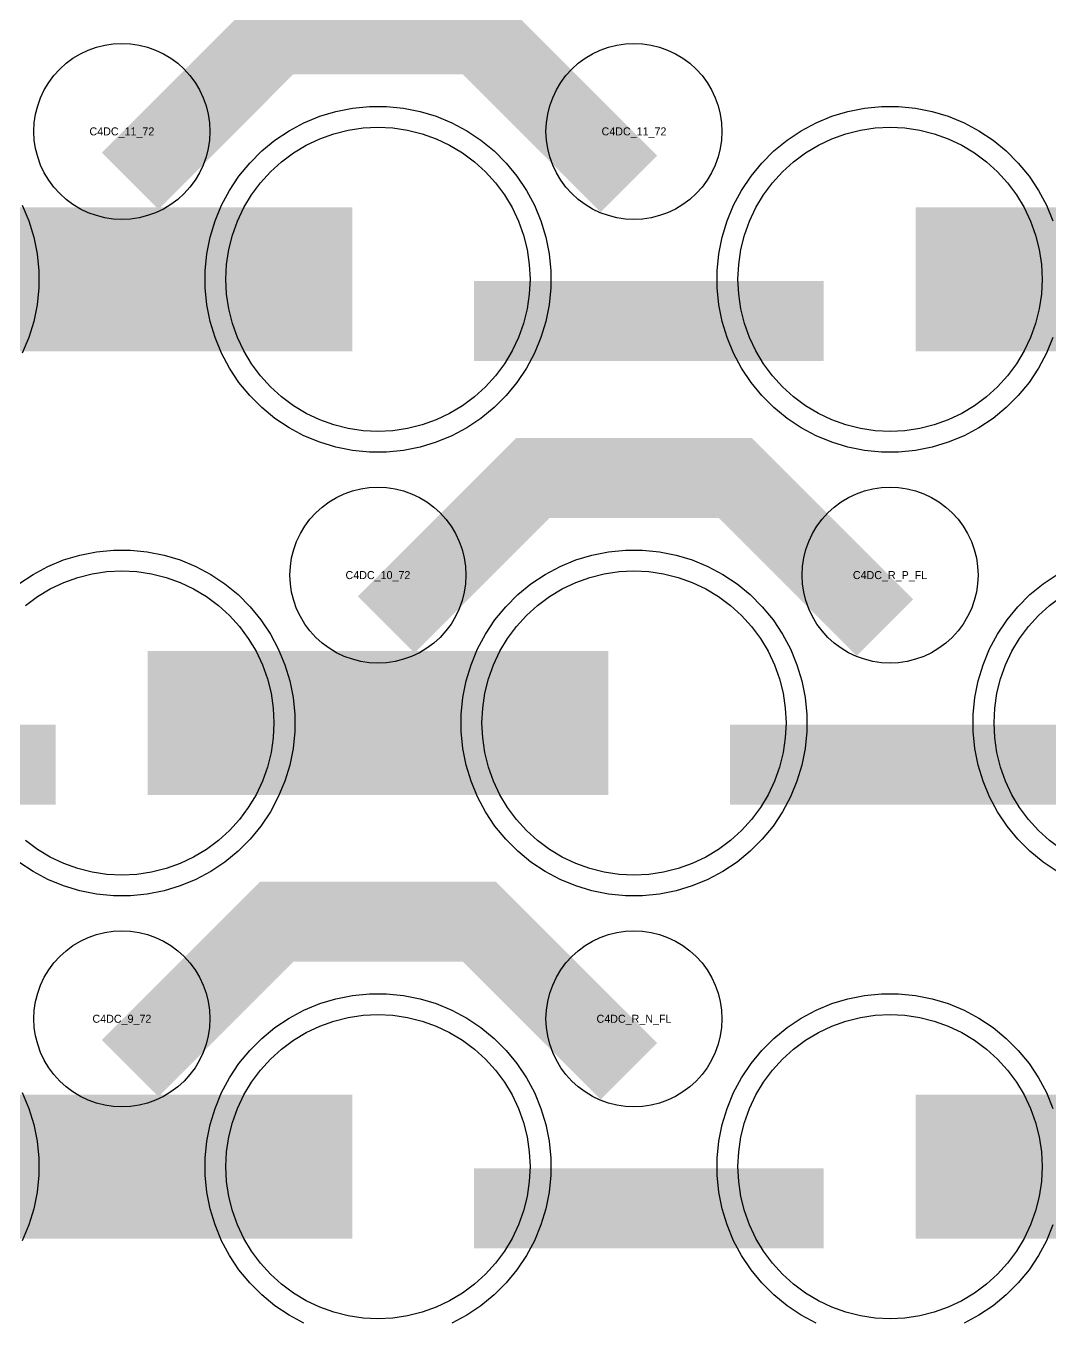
# Model space of a CAD drawing. Extents: x -11880 to 11880, y -14992 to 14992.
# Drawn here: x 11010 to 11330, y -13641 to -13236.2 of the extents above; entities that cross this region are included whole.
import ezdxf
from ezdxf.enums import TextEntityAlignment as Align

# ---------------------------------------------------------------- set-up
doc = ezdxf.new("R2010")
doc.units = 0
doc.header["$MEASUREMENT"] = 0
for name, color, linetype in [('GDS_775_DT_237', 138, 'CONTINUOUS'), ('RDL1_FS', 34, 'CONTINUOUS'), ('RDL_BS', 160, 'CONTINUOUS')]:
    doc.layers.add(name, color=color, linetype=linetype)

msp = doc.modelspace()

# ---------------------------------------------------------------- linework, layer by layer
at = {"layer": 'RDL1_FS', "color": 241, "true_color": 0xf7abae}
for points in [[(11120, -13362.869), (11115.343, -13362.64), (11110.732, -13361.956), (11106.209, -13360.824), (11101.819, -13359.252), (11097.605, -13357.26), (11093.605, -13354.862), (11089.86, -13352.084), (11086.406, -13348.954), (11083.276, -13345.5), (11080.498, -13341.755), (11078.1, -13337.755), (11076.108, -13333.541), (11074.536, -13329.151), (11073.404, -13324.628), (11072.72, -13320.017), (11072.491, -13315.36), (11072.72, -13310.703), (11073.404, -13306.092), (11074.536, -13301.569), (11076.108, -13297.179), (11078.1, -13292.965), (11080.498, -13288.965), (11083.276, -13285.22), (11086.406, -13281.766), (11089.86, -13278.636), (11093.605, -13275.858), (11097.605, -13273.46), (11101.819, -13271.468), (11106.209, -13269.896), (11110.732, -13268.764), (11115.343, -13268.08), (11120, -13267.851), (11124.657, -13268.08), (11129.268, -13268.764), (11133.791, -13269.896), (11138.181, -13271.468), (11142.395, -13273.46), (11146.395, -13275.858), (11150.14, -13278.636), (11153.594, -13281.766), (11156.724, -13285.22), (11159.502, -13288.965), (11161.9, -13292.965), (11163.892, -13297.179), (11165.464, -13301.569), (11166.596, -13306.092), (11167.28, -13310.703), (11167.509, -13315.36), (11167.28, -13320.017), (11166.596, -13324.628), (11165.464, -13329.151), (11163.892, -13333.541), (11161.9, -13337.755), (11159.502, -13341.755), (11156.724, -13345.5), (11153.594, -13348.954), (11150.14, -13352.084), (11146.395, -13354.862), (11142.395, -13357.26), (11138.181, -13359.252), (11133.791, -13360.824), (11129.268, -13361.956), (11124.657, -13362.64)], [(11280, -13362.869), (11275.343, -13362.64), (11270.732, -13361.956), (11266.209, -13360.824), (11261.819, -13359.252), (11257.605, -13357.26), (11253.605, -13354.862), (11249.86, -13352.084), (11246.406, -13348.954), (11243.276, -13345.5), (11240.498, -13341.755), (11238.1, -13337.755), (11236.108, -13333.541), (11234.536, -13329.151), (11233.404, -13324.628), (11232.72, -13320.017), (11232.491, -13315.36), (11232.72, -13310.703), (11233.404, -13306.092), (11234.536, -13301.569), (11236.108, -13297.179), (11238.1, -13292.965), (11240.498, -13288.965), (11243.276, -13285.22), (11246.406, -13281.766), (11249.86, -13278.636), (11253.605, -13275.858), (11257.605, -13273.46), (11261.819, -13271.468), (11266.209, -13269.896), (11270.732, -13268.764), (11275.343, -13268.08), (11280, -13267.851), (11284.657, -13268.08), (11289.268, -13268.764), (11293.791, -13269.896), (11298.181, -13271.468), (11302.395, -13273.46), (11306.395, -13275.858), (11310.14, -13278.636), (11313.594, -13281.766), (11316.724, -13285.22), (11319.502, -13288.965), (11321.9, -13292.965), (11323.892, -13297.179), (11325.464, -13301.569), (11326.596, -13306.092), (11327.28, -13310.703), (11327.509, -13315.36), (11327.28, -13320.017), (11326.596, -13324.628), (11325.464, -13329.151), (11323.892, -13333.541), (11321.9, -13337.755), (11319.502, -13341.755), (11316.724, -13345.5), (11313.594, -13348.954), (11310.14, -13352.084), (11306.395, -13354.862), (11302.395, -13357.26), (11298.181, -13359.252), (11293.791, -13360.824), (11289.268, -13361.956), (11284.657, -13362.64)], [(11200, -13501.434), (11195.343, -13501.205), (11190.732, -13500.521), (11186.209, -13499.389), (11181.819, -13497.817), (11177.605, -13495.825), (11173.605, -13493.427), (11169.86, -13490.649), (11166.406, -13487.519), (11163.276, -13484.065), (11160.498, -13480.32), (11158.1, -13476.32), (11156.108, -13472.106), (11154.536, -13467.716), (11153.404, -13463.193), (11152.72, -13458.582), (11152.491, -13453.925), (11152.72, -13449.268), (11153.404, -13444.657), (11154.536, -13440.134), (11156.108, -13435.744), (11158.1, -13431.53), (11160.498, -13427.53), (11163.276, -13423.785), (11166.406, -13420.331), (11169.86, -13417.201), (11173.605, -13414.423), (11177.605, -13412.025), (11181.819, -13410.033), (11186.209, -13408.461), (11190.732, -13407.329), (11195.343, -13406.645), (11200, -13406.416), (11204.657, -13406.645), (11209.268, -13407.329), (11213.791, -13408.461), (11218.181, -13410.033), (11222.395, -13412.025), (11226.395, -13414.423), (11230.14, -13417.201), (11233.594, -13420.331), (11236.724, -13423.785), (11239.502, -13427.53), (11241.9, -13431.53), (11243.892, -13435.744), (11245.464, -13440.134), (11246.596, -13444.657), (11247.28, -13449.268), (11247.509, -13453.925), (11247.28, -13458.582), (11246.596, -13463.193), (11245.464, -13467.716), (11243.892, -13472.106), (11241.9, -13476.32), (11239.502, -13480.32), (11236.724, -13484.065), (11233.594, -13487.519), (11230.14, -13490.649), (11226.395, -13493.427), (11222.395, -13495.825), (11218.181, -13497.817), (11213.791, -13499.389), (11209.268, -13500.521), (11204.657, -13501.205)]]:
    msp.add_lwpolyline(points, close=True, dxfattribs=at)
for points in [[(10968.002, -13315.36, 45, 45, 0), (11040.002, -13315.36, 45, 45, 0)], [(11040.002, -13315.36, 45, 45, 0), (11112.002, -13315.36, 45, 45, 0)], [(11288.002, -13315.36, 45, 45, 0), (11360.002, -13315.36, 45, 45, 0)], [(11048.002, -13453.925, 45, 45, 0), (11120.002, -13453.925, 45, 45, 0)], [(11120.002, -13453.925, 45, 45, 0), (11192.002, -13453.925, 45, 45, 0)]]:
    msp.add_lwpolyline(points, format="xyseb", dxfattribs=at)
for points in [[(11009.86, -13417.201), (11013.605, -13414.423), (11017.605, -13412.025), (11021.819, -13410.033), (11026.209, -13408.461), (11030.732, -13407.329), (11035.343, -13406.645), (11040, -13406.416), (11044.657, -13406.645), (11049.268, -13407.329), (11053.791, -13408.461), (11058.181, -13410.033), (11062.395, -13412.025), (11066.395, -13414.423), (11070.14, -13417.201), (11073.594, -13420.331), (11076.724, -13423.785), (11079.502, -13427.53), (11081.9, -13431.53), (11083.892, -13435.744), (11085.464, -13440.134), (11086.596, -13444.657), (11087.28, -13449.268), (11087.509, -13453.925), (11087.28, -13458.582), (11086.596, -13463.193), (11085.464, -13467.716), (11083.892, -13472.106), (11081.9, -13476.32), (11079.502, -13480.32), (11076.724, -13484.065), (11073.594, -13487.519), (11070.14, -13490.649), (11066.395, -13493.427), (11062.395, -13495.825), (11058.181, -13497.817), (11053.791, -13499.389), (11049.268, -13500.521), (11044.657, -13501.205), (11040, -13501.434), (11035.343, -13501.205), (11030.732, -13500.521), (11026.209, -13499.389), (11021.819, -13497.817), (11017.605, -13495.825), (11013.605, -13493.427), (11009.86, -13490.649)], [(11333.605, -13493.427), (11329.86, -13490.649), (11326.406, -13487.519), (11323.276, -13484.065), (11320.498, -13480.32), (11318.1, -13476.32), (11316.108, -13472.106), (11314.536, -13467.716), (11313.404, -13463.193), (11312.72, -13458.582), (11312.491, -13453.925), (11312.72, -13449.268), (11313.404, -13444.657), (11314.536, -13440.134), (11316.108, -13435.744), (11318.1, -13431.53), (11320.498, -13427.53), (11323.276, -13423.785), (11326.406, -13420.331), (11329.86, -13417.201), (11333.605, -13414.423)]]:
    msp.add_lwpolyline(points, dxfattribs=at)
at = {"layer": 'RDL1_FS'}
for points in [[(11120, -13639.994), (11115.343, -13639.765), (11110.732, -13639.081), (11106.209, -13637.949), (11101.819, -13636.377), (11097.605, -13634.385), (11093.605, -13631.987), (11089.86, -13629.209), (11086.406, -13626.079), (11083.276, -13622.625), (11080.498, -13618.88), (11078.1, -13614.88), (11076.108, -13610.666), (11074.536, -13606.276), (11073.404, -13601.753), (11072.72, -13597.142), (11072.491, -13592.485), (11072.72, -13587.828), (11073.404, -13583.217), (11074.536, -13578.694), (11076.108, -13574.304), (11078.1, -13570.09), (11080.498, -13566.09), (11083.276, -13562.345), (11086.406, -13558.891), (11089.86, -13555.761), (11093.605, -13552.983), (11097.605, -13550.585), (11101.819, -13548.593), (11106.209, -13547.021), (11110.732, -13545.889), (11115.343, -13545.205), (11120, -13544.976), (11124.657, -13545.205), (11129.268, -13545.889), (11133.791, -13547.021), (11138.181, -13548.593), (11142.395, -13550.585), (11146.395, -13552.983), (11150.14, -13555.761), (11153.594, -13558.891), (11156.724, -13562.345), (11159.502, -13566.09), (11161.9, -13570.09), (11163.892, -13574.304), (11165.464, -13578.694), (11166.596, -13583.217), (11167.28, -13587.828), (11167.509, -13592.485), (11167.28, -13597.142), (11166.596, -13601.753), (11165.464, -13606.276), (11163.892, -13610.666), (11161.9, -13614.88), (11159.502, -13618.88), (11156.724, -13622.625), (11153.594, -13626.079), (11150.14, -13629.209), (11146.395, -13631.987), (11142.395, -13634.385), (11138.181, -13636.377), (11133.791, -13637.949), (11129.268, -13639.081), (11124.657, -13639.765)], [(11280, -13639.994), (11275.343, -13639.765), (11270.732, -13639.081), (11266.209, -13637.949), (11261.819, -13636.377), (11257.605, -13634.385), (11253.605, -13631.987), (11249.86, -13629.209), (11246.406, -13626.079), (11243.276, -13622.625), (11240.498, -13618.88), (11238.1, -13614.88), (11236.108, -13610.666), (11234.536, -13606.276), (11233.404, -13601.753), (11232.72, -13597.142), (11232.491, -13592.485), (11232.72, -13587.828), (11233.404, -13583.217), (11234.536, -13578.694), (11236.108, -13574.304), (11238.1, -13570.09), (11240.498, -13566.09), (11243.276, -13562.345), (11246.406, -13558.891), (11249.86, -13555.761), (11253.605, -13552.983), (11257.605, -13550.585), (11261.819, -13548.593), (11266.209, -13547.021), (11270.732, -13545.889), (11275.343, -13545.205), (11280, -13544.976), (11284.657, -13545.205), (11289.268, -13545.889), (11293.791, -13547.021), (11298.181, -13548.593), (11302.395, -13550.585), (11306.395, -13552.983), (11310.14, -13555.761), (11313.594, -13558.891), (11316.724, -13562.345), (11319.502, -13566.09), (11321.9, -13570.09), (11323.892, -13574.304), (11325.464, -13578.694), (11326.596, -13583.217), (11327.28, -13587.828), (11327.509, -13592.485), (11327.28, -13597.142), (11326.596, -13601.753), (11325.464, -13606.276), (11323.892, -13610.666), (11321.9, -13614.88), (11319.502, -13618.88), (11316.724, -13622.625), (11313.594, -13626.079), (11310.14, -13629.209), (11306.395, -13631.987), (11302.395, -13634.385), (11298.181, -13636.377), (11293.791, -13637.949), (11289.268, -13639.081), (11284.657, -13639.765)]]:
    msp.add_lwpolyline(points, close=True, dxfattribs=at)
for points in [[(10968.002, -13592.485, 45, 45, 0), (11040.002, -13592.485, 45, 45, 0)], [(11040.002, -13592.485, 45, 45, 0), (11112.002, -13592.485, 45, 45, 0)], [(11288.002, -13592.485, 45, 45, 0), (11360.002, -13592.485, 45, 45, 0)]]:
    msp.add_lwpolyline(points, format="xyseb", dxfattribs=at)
at = {"layer": 'RDL_BS'}
for points in [[(11042.562, -13284.674, 25, 25, 0), (11088.377, -13238.859, 25, 25, 0), (11121.93, -13238.859, 25, 25, 0)], [(11198.401, -13285.573, 25, 25, 0), (11151.687, -13238.859, 25, 25, 0), (11121.929, -13238.859, 25, 25, 0)], [(11122.562, -13423.239, 25, 25, 0), (11168.377, -13377.424, 25, 25, 0), (11201.93, -13377.424, 25, 25, 0)], [(11278.401, -13424.138, 25, 25, 0), (11231.687, -13377.424, 25, 25, 0), (11201.929, -13377.424, 25, 25, 0)], [(11042.562, -13561.799, 25, 25, 0), (11088.377, -13515.984, 25, 25, 0), (11121.93, -13515.984, 25, 25, 0)], [(11198.401, -13562.698, 25, 25, 0), (11151.687, -13515.984, 25, 25, 0), (11121.929, -13515.984, 25, 25, 0)], [(11150.016, -13605.498, 25, 25, 0), (11259.281, -13605.498, 25, 25, 0)]]:
    msp.add_lwpolyline(points, format="xyseb", dxfattribs=at)
for points in [[(11040, -13296.666), (11037.307, -13296.534), (11034.635, -13296.138), (11032.016, -13295.481), (11029.481, -13294.574), (11027.044, -13293.422), (11024.72, -13292.029), (11022.557, -13290.426), (11020.558, -13288.614), (11018.746, -13286.615), (11017.143, -13284.452), (11015.75, -13282.128), (11014.598, -13279.691), (11013.691, -13277.156), (11013.034, -13274.537), (11012.638, -13271.865), (11012.506, -13269.172), (11012.638, -13266.479), (11013.034, -13263.807), (11013.691, -13261.188), (11014.598, -13258.653), (11015.75, -13256.216), (11017.143, -13253.892), (11018.746, -13251.729), (11020.558, -13249.73), (11022.557, -13247.918), (11024.72, -13246.315), (11027.044, -13244.922), (11029.481, -13243.77), (11032.016, -13242.863), (11034.635, -13242.206), (11037.307, -13241.81), (11040, -13241.678), (11042.693, -13241.81), (11045.365, -13242.206), (11047.984, -13242.863), (11050.519, -13243.77), (11052.956, -13244.922), (11055.28, -13246.315), (11057.443, -13247.918), (11059.442, -13249.73), (11061.254, -13251.729), (11062.857, -13253.892), (11064.25, -13256.216), (11065.402, -13258.653), (11066.309, -13261.188), (11066.966, -13263.807), (11067.362, -13266.479), (11067.494, -13269.172), (11067.362, -13271.865), (11066.966, -13274.537), (11066.309, -13277.156), (11065.402, -13279.691), (11064.25, -13282.128), (11062.857, -13284.452), (11061.254, -13286.615), (11059.442, -13288.614), (11057.443, -13290.426), (11055.28, -13292.029), (11052.956, -13293.422), (11050.519, -13294.574), (11047.984, -13295.481), (11045.365, -13296.138), (11042.693, -13296.534)], [(11200, -13296.666), (11197.307, -13296.534), (11194.635, -13296.138), (11192.016, -13295.481), (11189.481, -13294.574), (11187.044, -13293.422), (11184.72, -13292.029), (11182.557, -13290.426), (11180.558, -13288.614), (11178.746, -13286.615), (11177.143, -13284.452), (11175.75, -13282.128), (11174.598, -13279.691), (11173.691, -13277.156), (11173.034, -13274.537), (11172.638, -13271.865), (11172.506, -13269.172), (11172.638, -13266.479), (11173.034, -13263.807), (11173.691, -13261.188), (11174.598, -13258.653), (11175.75, -13256.216), (11177.143, -13253.892), (11178.746, -13251.729), (11180.558, -13249.73), (11182.557, -13247.918), (11184.72, -13246.315), (11187.044, -13244.922), (11189.481, -13243.77), (11192.016, -13242.863), (11194.635, -13242.206), (11197.307, -13241.81), (11200, -13241.678), (11202.693, -13241.81), (11205.365, -13242.206), (11207.984, -13242.863), (11210.519, -13243.77), (11212.956, -13244.922), (11215.28, -13246.315), (11217.443, -13247.918), (11219.442, -13249.73), (11221.254, -13251.729), (11222.857, -13253.892), (11224.25, -13256.216), (11225.402, -13258.653), (11226.309, -13261.188), (11226.966, -13263.807), (11227.362, -13266.479), (11227.494, -13269.172), (11227.362, -13271.865), (11226.966, -13274.537), (11226.309, -13277.156), (11225.402, -13279.691), (11224.25, -13282.128), (11222.857, -13284.452), (11221.254, -13286.615), (11219.442, -13288.614), (11217.443, -13290.426), (11215.28, -13292.029), (11212.956, -13293.422), (11210.519, -13294.574), (11207.984, -13295.481), (11205.365, -13296.138), (11202.693, -13296.534)], [(11120, -13435.231), (11117.307, -13435.099), (11114.635, -13434.703), (11112.016, -13434.046), (11109.481, -13433.139), (11107.044, -13431.987), (11104.72, -13430.594), (11102.557, -13428.991), (11100.558, -13427.179), (11098.746, -13425.18), (11097.143, -13423.017), (11095.75, -13420.693), (11094.598, -13418.256), (11093.691, -13415.721), (11093.034, -13413.102), (11092.638, -13410.43), (11092.506, -13407.737), (11092.638, -13405.044), (11093.034, -13402.372), (11093.691, -13399.753), (11094.598, -13397.218), (11095.75, -13394.781), (11097.143, -13392.457), (11098.746, -13390.294), (11100.558, -13388.295), (11102.557, -13386.483), (11104.72, -13384.88), (11107.044, -13383.487), (11109.481, -13382.335), (11112.016, -13381.428), (11114.635, -13380.771), (11117.307, -13380.375), (11120, -13380.243), (11122.693, -13380.375), (11125.365, -13380.771), (11127.984, -13381.428), (11130.519, -13382.335), (11132.956, -13383.487), (11135.28, -13384.88), (11137.443, -13386.483), (11139.442, -13388.295), (11141.254, -13390.294), (11142.857, -13392.457), (11144.25, -13394.781), (11145.402, -13397.218), (11146.309, -13399.753), (11146.966, -13402.372), (11147.362, -13405.044), (11147.494, -13407.737), (11147.362, -13410.43), (11146.966, -13413.102), (11146.309, -13415.721), (11145.402, -13418.256), (11144.25, -13420.693), (11142.857, -13423.017), (11141.254, -13425.18), (11139.442, -13427.179), (11137.443, -13428.991), (11135.28, -13430.594), (11132.956, -13431.987), (11130.519, -13433.139), (11127.984, -13434.046), (11125.365, -13434.703), (11122.693, -13435.099)], [(11280, -13435.231), (11277.307, -13435.099), (11274.635, -13434.703), (11272.016, -13434.046), (11269.481, -13433.139), (11267.044, -13431.987), (11264.72, -13430.594), (11262.557, -13428.991), (11260.558, -13427.179), (11258.746, -13425.18), (11257.143, -13423.017), (11255.75, -13420.693), (11254.598, -13418.256), (11253.691, -13415.721), (11253.034, -13413.102), (11252.638, -13410.43), (11252.506, -13407.737), (11252.638, -13405.044), (11253.034, -13402.372), (11253.691, -13399.753), (11254.598, -13397.218), (11255.75, -13394.781), (11257.143, -13392.457), (11258.746, -13390.294), (11260.558, -13388.295), (11262.557, -13386.483), (11264.72, -13384.88), (11267.044, -13383.487), (11269.481, -13382.335), (11272.016, -13381.428), (11274.635, -13380.771), (11277.307, -13380.375), (11280, -13380.243), (11282.693, -13380.375), (11285.365, -13380.771), (11287.984, -13381.428), (11290.519, -13382.335), (11292.956, -13383.487), (11295.28, -13384.88), (11297.443, -13386.483), (11299.442, -13388.295), (11301.254, -13390.294), (11302.857, -13392.457), (11304.25, -13394.781), (11305.402, -13397.218), (11306.309, -13399.753), (11306.966, -13402.372), (11307.362, -13405.044), (11307.494, -13407.737), (11307.362, -13410.43), (11306.966, -13413.102), (11306.309, -13415.721), (11305.402, -13418.256), (11304.25, -13420.693), (11302.857, -13423.017), (11301.254, -13425.18), (11299.442, -13427.179), (11297.443, -13428.991), (11295.28, -13430.594), (11292.956, -13431.987), (11290.519, -13433.139), (11287.984, -13434.046), (11285.365, -13434.703), (11282.693, -13435.099)], [(11040, -13573.791), (11037.307, -13573.659), (11034.635, -13573.263), (11032.016, -13572.606), (11029.481, -13571.699), (11027.044, -13570.547), (11024.72, -13569.154), (11022.557, -13567.551), (11020.558, -13565.739), (11018.746, -13563.74), (11017.143, -13561.577), (11015.75, -13559.253), (11014.598, -13556.816), (11013.691, -13554.281), (11013.034, -13551.662), (11012.638, -13548.99), (11012.506, -13546.297), (11012.638, -13543.604), (11013.034, -13540.932), (11013.691, -13538.313), (11014.598, -13535.778), (11015.75, -13533.341), (11017.143, -13531.017), (11018.746, -13528.854), (11020.558, -13526.855), (11022.557, -13525.043), (11024.72, -13523.44), (11027.044, -13522.047), (11029.481, -13520.895), (11032.016, -13519.988), (11034.635, -13519.331), (11037.307, -13518.935), (11040, -13518.803), (11042.693, -13518.935), (11045.365, -13519.331), (11047.984, -13519.988), (11050.519, -13520.895), (11052.956, -13522.047), (11055.28, -13523.44), (11057.443, -13525.043), (11059.442, -13526.855), (11061.254, -13528.854), (11062.857, -13531.017), (11064.25, -13533.341), (11065.402, -13535.778), (11066.309, -13538.313), (11066.966, -13540.932), (11067.362, -13543.604), (11067.494, -13546.297), (11067.362, -13548.99), (11066.966, -13551.662), (11066.309, -13554.281), (11065.402, -13556.816), (11064.25, -13559.253), (11062.857, -13561.577), (11061.254, -13563.74), (11059.442, -13565.739), (11057.443, -13567.551), (11055.28, -13569.154), (11052.956, -13570.547), (11050.519, -13571.699), (11047.984, -13572.606), (11045.365, -13573.263), (11042.693, -13573.659)], [(11200, -13573.791), (11197.307, -13573.659), (11194.635, -13573.263), (11192.016, -13572.606), (11189.481, -13571.699), (11187.044, -13570.547), (11184.72, -13569.154), (11182.557, -13567.551), (11180.558, -13565.739), (11178.746, -13563.74), (11177.143, -13561.577), (11175.75, -13559.253), (11174.598, -13556.816), (11173.691, -13554.281), (11173.034, -13551.662), (11172.638, -13548.99), (11172.506, -13546.297), (11172.638, -13543.604), (11173.034, -13540.932), (11173.691, -13538.313), (11174.598, -13535.778), (11175.75, -13533.341), (11177.143, -13531.017), (11178.746, -13528.854), (11180.558, -13526.855), (11182.557, -13525.043), (11184.72, -13523.44), (11187.044, -13522.047), (11189.481, -13520.895), (11192.016, -13519.988), (11194.635, -13519.331), (11197.307, -13518.935), (11200, -13518.803), (11202.693, -13518.935), (11205.365, -13519.331), (11207.984, -13519.988), (11210.519, -13520.895), (11212.956, -13522.047), (11215.28, -13523.44), (11217.443, -13525.043), (11219.442, -13526.855), (11221.254, -13528.854), (11222.857, -13531.017), (11224.25, -13533.341), (11225.402, -13535.778), (11226.309, -13538.313), (11226.966, -13540.932), (11227.362, -13543.604), (11227.494, -13546.297), (11227.362, -13548.99), (11226.966, -13551.662), (11226.309, -13554.281), (11225.402, -13556.816), (11224.25, -13559.253), (11222.857, -13561.577), (11221.254, -13563.74), (11219.442, -13565.739), (11217.443, -13567.551), (11215.28, -13569.154), (11212.956, -13570.547), (11210.519, -13571.699), (11207.984, -13572.606), (11205.365, -13573.263), (11202.693, -13573.659)]]:
    msp.add_lwpolyline(points, close=True, dxfattribs=at)
at = {"layer": 'RDL_BS', "color": 241, "true_color": 0xf7abae}
for points in [[(11117.356, -13369.36), (11112.062, -13368.843), (11106.835, -13367.797), (11101.795, -13366.266), (11096.885, -13364.235), (11092.223, -13361.743), (11087.809, -13358.796), (11083.708, -13355.434), (11079.926, -13351.652), (11076.564, -13347.551), (11073.617, -13343.137), (11071.125, -13338.475), (11069.094, -13333.565), (11067.563, -13328.525), (11066.517, -13323.298), (11066, -13318.004), (11066, -13312.716), (11066.517, -13307.422), (11067.563, -13302.195), (11069.094, -13297.155), (11071.125, -13292.245), (11073.617, -13287.583), (11076.564, -13283.169), (11079.926, -13279.068), (11083.708, -13275.286), (11087.809, -13271.924), (11092.223, -13268.977), (11096.885, -13266.485), (11101.795, -13264.454), (11106.835, -13262.923), (11112.062, -13261.877), (11117.356, -13261.36), (11122.644, -13261.36), (11127.938, -13261.877), (11133.165, -13262.923), (11138.205, -13264.454), (11143.115, -13266.485), (11147.777, -13268.977), (11152.191, -13271.924), (11156.292, -13275.286), (11160.074, -13279.068), (11163.436, -13283.169), (11166.383, -13287.583), (11168.875, -13292.245), (11170.906, -13297.155), (11172.437, -13302.195), (11173.483, -13307.422), (11174, -13312.716), (11174, -13318.004), (11173.483, -13323.298), (11172.437, -13328.525), (11170.906, -13333.565), (11168.875, -13338.475), (11166.383, -13343.137), (11163.436, -13347.551), (11160.074, -13351.652), (11156.292, -13355.434), (11152.191, -13358.796), (11147.777, -13361.743), (11143.115, -13364.235), (11138.205, -13366.266), (11133.165, -13367.797), (11127.938, -13368.843), (11122.644, -13369.36)], [(11197.356, -13507.925), (11192.062, -13507.408), (11186.835, -13506.362), (11181.795, -13504.831), (11176.885, -13502.8), (11172.223, -13500.308), (11167.809, -13497.361), (11163.708, -13493.999), (11159.926, -13490.217), (11156.564, -13486.116), (11153.617, -13481.702), (11151.125, -13477.04), (11149.094, -13472.13), (11147.563, -13467.09), (11146.517, -13461.863), (11146, -13456.569), (11146, -13451.281), (11146.517, -13445.987), (11147.563, -13440.76), (11149.094, -13435.72), (11151.125, -13430.81), (11153.617, -13426.148), (11156.564, -13421.734), (11159.926, -13417.633), (11163.708, -13413.851), (11167.809, -13410.489), (11172.223, -13407.542), (11176.885, -13405.05), (11181.795, -13403.019), (11186.835, -13401.488), (11192.062, -13400.442), (11197.356, -13399.925), (11202.644, -13399.925), (11207.938, -13400.442), (11213.165, -13401.488), (11218.205, -13403.019), (11223.115, -13405.05), (11227.777, -13407.542), (11232.191, -13410.489), (11236.292, -13413.851), (11240.074, -13417.633), (11243.436, -13421.734), (11246.383, -13426.148), (11248.875, -13430.81), (11250.906, -13435.72), (11252.437, -13440.76), (11253.483, -13445.987), (11254, -13451.281), (11254, -13456.569), (11253.483, -13461.863), (11252.437, -13467.09), (11250.906, -13472.13), (11248.875, -13477.04), (11246.383, -13481.702), (11243.436, -13486.116), (11240.074, -13490.217), (11236.292, -13493.999), (11232.191, -13497.361), (11227.777, -13500.308), (11223.115, -13502.8), (11218.205, -13504.831), (11213.165, -13506.362), (11207.938, -13507.408), (11202.644, -13507.925)]]:
    msp.add_lwpolyline(points, close=True, dxfattribs=at)
for points in [[(11330.906, -13333.565), (11328.875, -13338.475), (11326.383, -13343.137), (11323.436, -13347.551), (11320.074, -13351.652), (11316.292, -13355.434), (11312.191, -13358.796), (11307.777, -13361.743), (11303.115, -13364.235), (11298.205, -13366.266), (11293.165, -13367.797), (11287.938, -13368.843), (11282.644, -13369.36), (11277.356, -13369.36), (11272.062, -13368.843), (11266.835, -13367.797), (11261.795, -13366.266), (11256.885, -13364.235), (11252.223, -13361.743), (11247.809, -13358.796), (11243.708, -13355.434), (11239.926, -13351.652), (11236.564, -13347.551), (11233.617, -13343.137), (11231.125, -13338.475), (11229.094, -13333.565), (11227.563, -13328.525), (11226.517, -13323.298), (11226, -13318.004), (11226, -13312.716), (11226.517, -13307.422), (11227.563, -13302.195), (11229.094, -13297.155), (11231.125, -13292.245), (11233.617, -13287.583), (11236.564, -13283.169), (11239.926, -13279.068), (11243.708, -13275.286), (11247.809, -13271.924), (11252.223, -13268.977), (11256.885, -13266.485), (11261.795, -13264.454), (11266.835, -13262.923), (11272.062, -13261.877), (11277.356, -13261.36), (11282.644, -13261.36), (11287.938, -13261.877), (11293.165, -13262.923), (11298.205, -13264.454), (11303.115, -13266.485), (11307.777, -13268.977), (11312.191, -13271.924), (11316.292, -13275.286), (11320.074, -13279.068), (11323.436, -13283.169), (11326.383, -13287.583), (11328.875, -13292.245), (11330.906, -13297.155)], [(11008.875, -13292.245), (11010.906, -13297.155), (11012.437, -13302.195), (11013.483, -13307.422), (11014, -13312.716), (11014, -13318.004), (11013.483, -13323.298), (11012.437, -13328.525), (11010.906, -13333.565), (11008.875, -13338.475)], [(11007.809, -13410.489), (11012.223, -13407.542), (11016.885, -13405.05), (11021.795, -13403.019), (11026.835, -13401.488), (11032.062, -13400.442), (11037.356, -13399.925), (11042.644, -13399.925), (11047.938, -13400.442), (11053.165, -13401.488), (11058.205, -13403.019), (11063.115, -13405.05), (11067.777, -13407.542), (11072.191, -13410.489), (11076.292, -13413.851), (11080.074, -13417.633), (11083.436, -13421.734), (11086.383, -13426.148), (11088.875, -13430.81), (11090.906, -13435.72), (11092.437, -13440.76), (11093.483, -13445.987), (11094, -13451.281), (11094, -13456.569), (11093.483, -13461.863), (11092.437, -13467.09), (11090.906, -13472.13), (11088.875, -13477.04), (11086.383, -13481.702), (11083.436, -13486.116), (11080.074, -13490.217), (11076.292, -13493.999), (11072.191, -13497.361), (11067.777, -13500.308), (11063.115, -13502.8), (11058.205, -13504.831), (11053.165, -13506.362), (11047.938, -13507.408), (11042.644, -13507.925), (11037.356, -13507.925), (11032.062, -13507.408), (11026.835, -13506.362), (11021.795, -13504.831), (11016.885, -13502.8), (11012.223, -13500.308), (11007.809, -13497.361)], [(11332.223, -13500.308), (11327.809, -13497.361), (11323.708, -13493.999), (11319.926, -13490.217), (11316.564, -13486.116), (11313.617, -13481.702), (11311.125, -13477.04), (11309.094, -13472.13), (11307.563, -13467.09), (11306.517, -13461.863), (11306, -13456.569), (11306, -13451.281), (11306.517, -13445.987), (11307.563, -13440.76), (11309.094, -13435.72), (11311.125, -13430.81), (11313.617, -13426.148), (11316.564, -13421.734), (11319.926, -13417.633), (11323.708, -13413.851), (11327.809, -13410.489), (11332.223, -13407.542)]]:
    msp.add_lwpolyline(points, dxfattribs=at)
for points in [[(11150.016, -13328.373, 25, 25, 0), (11259.281, -13328.373, 25, 25, 0)], [(10910.016, -13466.938, 25, 25, 0), (11019.281, -13466.938, 25, 25, 0)], [(11230.016, -13466.938, 25, 25, 0), (11339.281, -13466.938, 25, 25, 0)]]:
    msp.add_lwpolyline(points, format="xyseb", dxfattribs=at)
at = {"layer": 'RDL_BS'}
for points in [[(11096.885, -13641.36), (11092.223, -13638.868), (11087.809, -13635.921), (11083.708, -13632.559), (11079.926, -13628.777), (11076.564, -13624.676), (11073.617, -13620.262), (11071.125, -13615.6), (11069.094, -13610.69), (11067.563, -13605.65), (11066.517, -13600.423), (11066, -13595.129), (11066, -13589.841), (11066.517, -13584.547), (11067.563, -13579.32), (11069.094, -13574.28), (11071.125, -13569.37), (11073.617, -13564.708), (11076.564, -13560.294), (11079.926, -13556.193), (11083.708, -13552.411), (11087.809, -13549.049), (11092.223, -13546.102), (11096.885, -13543.61), (11101.795, -13541.579), (11106.835, -13540.048), (11112.062, -13539.002), (11117.356, -13538.485), (11122.644, -13538.485), (11127.938, -13539.002), (11133.165, -13540.048), (11138.205, -13541.579), (11143.115, -13543.61), (11147.777, -13546.102), (11152.191, -13549.049), (11156.292, -13552.411), (11160.074, -13556.193), (11163.436, -13560.294), (11166.383, -13564.708), (11168.875, -13569.37), (11170.906, -13574.28), (11172.437, -13579.32), (11173.483, -13584.547), (11174, -13589.841), (11174, -13595.129), (11173.483, -13600.423), (11172.437, -13605.65), (11170.906, -13610.69), (11168.875, -13615.6), (11166.383, -13620.262), (11163.436, -13624.676), (11160.074, -13628.777), (11156.292, -13632.559), (11152.191, -13635.921), (11147.777, -13638.868), (11143.115, -13641.36)], [(11256.885, -13641.36), (11252.223, -13638.868), (11247.809, -13635.921), (11243.708, -13632.559), (11239.926, -13628.777), (11236.564, -13624.676), (11233.617, -13620.262), (11231.125, -13615.6), (11229.094, -13610.69), (11227.563, -13605.65), (11226.517, -13600.423), (11226, -13595.129), (11226, -13589.841), (11226.517, -13584.547), (11227.563, -13579.32), (11229.094, -13574.28), (11231.125, -13569.37), (11233.617, -13564.708), (11236.564, -13560.294), (11239.926, -13556.193), (11243.708, -13552.411), (11247.809, -13549.049), (11252.223, -13546.102), (11256.885, -13543.61), (11261.795, -13541.579), (11266.835, -13540.048), (11272.062, -13539.002), (11277.356, -13538.485), (11282.644, -13538.485), (11287.938, -13539.002), (11293.165, -13540.048), (11298.205, -13541.579), (11303.115, -13543.61), (11307.777, -13546.102), (11312.191, -13549.049), (11316.292, -13552.411), (11320.074, -13556.193), (11323.436, -13560.294), (11326.383, -13564.708), (11328.875, -13569.37), (11330.906, -13574.28)], [(11008.875, -13569.37), (11010.906, -13574.28), (11012.437, -13579.32), (11013.483, -13584.547), (11014, -13589.841), (11014, -13595.129), (11013.483, -13600.423), (11012.437, -13605.65), (11010.906, -13610.69), (11008.875, -13615.6)], [(11330.906, -13610.69), (11328.875, -13615.6), (11326.383, -13620.262), (11323.436, -13624.676), (11320.074, -13628.777), (11316.292, -13632.559), (11312.191, -13635.921), (11307.777, -13638.868), (11303.115, -13641.36)]]:
    msp.add_lwpolyline(points, dxfattribs=at)

# ---------------------------------------------------------------- texts
at = {"layer": 'GDS_775_DT_237'}
for s, p in [('C4DC_11_72', (11040, -13269.172)), ('C4DC_11_72', (11040, -13269.172)), ('C4DC_11_72', (11200, -13269.172)), ('C4DC_11_72', (11200, -13269.172)), ('C4DC_10_72', (11120, -13407.737)), ('C4DC_10_72', (11120, -13407.737)), ('C4DC_R_P_FL', (11280, -13407.737)), ('C4DC_R_P_FL', (11280, -13407.737)), ('C4DC_9_72', (11040, -13546.297)), ('C4DC_9_72', (11040, -13546.297)), ('C4DC_R_N_FL', (11200, -13546.297)), ('C4DC_R_N_FL', (11200, -13546.297))]:
    msp.add_text(s, height=2.5, dxfattribs=at).set_placement(p, align=Align.MIDDLE_CENTER)

doc.saveas('drawing.dxf')
